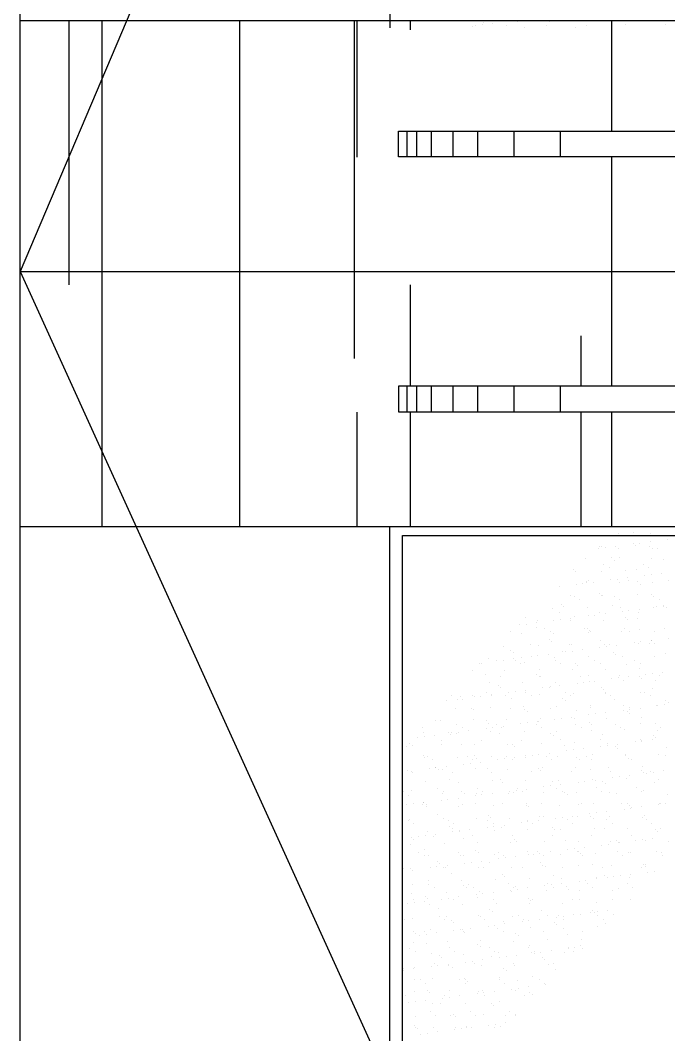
# Model space of a CAD drawing. Header units: inches. Extents: x 8.4 to 50.9, y 14.4 to 39.2.
# Drawn here: x 10.0984 to 10.3529, y 25.3516 to 25.7495 of the extents above; entities that cross this region are included whole.
import ezdxf

# ---------------------------------------------------------------- set-up
doc = ezdxf.new("R2010")
doc.units = ezdxf.units.IN
doc.header["$MEASUREMENT"] = 0
doc.layers.add('02', color=2, linetype='Continuous')
doc.layers.add('1', color=1, linetype='Continuous')

msp = doc.modelspace()

# ---------------------------------------------------------------- linework, layer by layer
at = {"layer": '02'}
for p, q in [((10.0984, 24.551), (10.0984, 26.848)), ((10.2434, 26.848), (10.2434, 25.7465)), ((10.0984, 25.7495), (10.5984, 25.7495)), ((10.11757, 25.69316), (10.11757, 25.7495)), ((10.13057, 25.72417), (10.13057, 25.7495)), ((10.18457, 25.651), (10.18457, 25.7495)), ((10.22957, 25.651), (10.22957, 25.7495)), ((10.23057, 25.69581), (10.23057, 25.7495)), ((10.25157, 25.74581), (10.25157, 25.7495)), ((10.27587, 25.74712), (10.27587, 25.74712)), ((10.27722, 25.74748), (10.27722, 25.74748)), ((10.27982, 25.74783), (10.27982, 25.74783)), ((10.28031, 25.74878), (10.28031, 25.74878)), ((10.28388, 25.74836), (10.28388, 25.74836)), ((10.28931, 25.74762), (10.28931, 25.74762)), ((10.29068, 25.74926), (10.29068, 25.74926)), ((10.2934, 25.74895), (10.2934, 25.74895)), ((10.29617, 25.74668), (10.29617, 25.74668)), ((10.30488, 25.74765), (10.30488, 25.74765)), ((10.30619, 25.74889), (10.30619, 25.74889)), ((10.31618, 25.74651), (10.31618, 25.74651)), ((10.31969, 25.74938), (10.31969, 25.74938)), ((10.32045, 25.74767), (10.32045, 25.74767)), ((10.33057, 25.706), (10.33057, 25.7495)), ((10.33602, 25.7477), (10.33602, 25.7477)), ((10.34557, 25.74948), (10.34557, 25.74948)), ((10.35159, 25.74773), (10.35159, 25.74773)), ((10.13057, 25.651), (10.13057, 25.72417)), ((10.2469, 25.696), (10.2469, 25.706)), ((10.2469, 25.706), (10.4499, 25.706)), ((10.25008, 25.706), (10.25008, 25.696)), ((10.2539, 25.706), (10.2539, 25.696)), ((10.25964, 25.706), (10.25964, 25.696)), ((10.26824, 25.706), (10.26824, 25.696)), ((10.2778, 25.706), (10.2778, 25.696)), ((10.29213, 25.706), (10.29213, 25.696)), ((10.31029, 25.706), (10.31029, 25.696)), ((10.4499, 25.696), (10.2469, 25.696)), ((10.33057, 25.651), (10.33057, 25.696)), ((10.11757, 25.651), (10.11757, 25.69316)), ((10.0984, 25.651), (10.5984, 25.651)), ((10.11757, 25.64581), (10.11757, 25.651)), ((10.13057, 25.58393), (10.13057, 25.651)), ((10.18457, 25.551), (10.18457, 25.651)), ((10.22957, 25.61681), (10.22957, 25.651)), ((10.33057, 25.606), (10.33057, 25.651)), ((10.25157, 25.606), (10.25157, 25.64581)), ((10.31857, 25.606), (10.31857, 25.62581)), ((10.2469, 25.606), (10.2469, 25.596)), ((10.4499, 25.606), (10.2469, 25.606)), ((10.25008, 25.606), (10.25008, 25.596)), ((10.2539, 25.606), (10.2539, 25.596)), ((10.25964, 25.606), (10.25964, 25.596)), ((10.26824, 25.606), (10.26824, 25.596)), ((10.2778, 25.606), (10.2778, 25.596)), ((10.29213, 25.606), (10.29213, 25.596)), ((10.31029, 25.606), (10.31029, 25.596)), ((10.23057, 25.551), (10.23057, 25.59581)), ((10.2469, 25.596), (10.4499, 25.596)), ((10.25157, 25.551), (10.25157, 25.596)), ((10.31857, 25.551), (10.31857, 25.596)), ((10.33057, 25.551), (10.33057, 25.596)), ((10.13057, 25.551), (10.13057, 25.58393)), ((10.0984, 25.551), (10.5984, 25.551)), ((10.2434, 24.551), (10.2434, 25.551)), ((10.2484, 24.95396), (10.2484, 25.5475)), ((10.2484, 25.5475), (10.4484, 25.5475)), ((10.3331, 25.54829), (10.3331, 25.54829)), ((10.33895, 25.54867), (10.33895, 25.54867)), ((10.34058, 25.54759), (10.34058, 25.54759)), ((10.34589, 25.54823), (10.34589, 25.54823)), ((10.33894, 25.54412), (10.33894, 25.54412)), ((10.33986, 25.5436), (10.33986, 25.5436)), ((10.34106, 25.54732), (10.34106, 25.54732)), ((10.34155, 25.54447), (10.34155, 25.54447)), ((10.34561, 25.545), (10.34561, 25.545)), ((10.3524, 25.5459), (10.3524, 25.5459)), ((10.32549, 25.54235), (10.32549, 25.54235)), ((10.32555, 25.5432), (10.32555, 25.5432)), ((10.32636, 25.54312), (10.32636, 25.54312)), ((10.32809, 25.54269), (10.32809, 25.54269)), ((10.33215, 25.54323), (10.33215, 25.54323)), ((10.33308, 25.54246), (10.33308, 25.54246)), ((10.34556, 25.54303), (10.34556, 25.54303)), ((10.34648, 25.54219), (10.34648, 25.54219)), ((10.34865, 25.54249), (10.34865, 25.54249)), ((10.32033, 25.53849), (10.32033, 25.53849)), ((10.32742, 25.53612), (10.32742, 25.53612)), ((10.33053, 25.53864), (10.33053, 25.53864)), ((10.33145, 25.5378), (10.33145, 25.5378)), ((10.33341, 25.53866), (10.33341, 25.53866)), ((10.34299, 25.53615), (10.34299, 25.53615)), ((10.34621, 25.5386), (10.34621, 25.5386)), ((10.35083, 25.5382), (10.35083, 25.5382)), ((10.31549, 25.53425), (10.31549, 25.53425)), ((10.31642, 25.53341), (10.31642, 25.53341)), ((10.32667, 25.53348), (10.32667, 25.53348)), ((10.32952, 25.53478), (10.32952, 25.53478)), ((10.3358, 25.53381), (10.3358, 25.53381)), ((10.34018, 25.53397), (10.34018, 25.53397)), ((10.34355, 25.53178), (10.34355, 25.53178)), ((10.34509, 25.5348), (10.34509, 25.5348)), ((10.34616, 25.53213), (10.34616, 25.53213)), ((10.35022, 25.53266), (10.35022, 25.53266)), ((10.31664, 25.52824), (10.31664, 25.52824)), ((10.31924, 25.52858), (10.31924, 25.52858)), ((10.32064, 25.52886), (10.32064, 25.52886)), ((10.32077, 25.52942), (10.32077, 25.52942)), ((10.32154, 25.52991), (10.32154, 25.52991)), ((10.3233, 25.52912), (10.3233, 25.52912)), ((10.3301, 25.53001), (10.3301, 25.53001)), ((10.3327, 25.53036), (10.3327, 25.53036)), ((10.33373, 25.52902), (10.33373, 25.52902)), ((10.33676, 25.53089), (10.33676, 25.53089)), ((10.33711, 25.52994), (10.33711, 25.52994)), ((10.34077, 25.52925), (10.34077, 25.52925)), ((10.34169, 25.52841), (10.34169, 25.52841)), ((10.34652, 25.52896), (10.34652, 25.52896)), ((10.35269, 25.52997), (10.35269, 25.52997)), ((10.30985, 25.52735), (10.30985, 25.52735)), ((10.3142, 25.52391), (10.3142, 25.52391)), ((10.32574, 25.52486), (10.32574, 25.52486)), ((10.32666, 25.52402), (10.32666, 25.52402)), ((10.32699, 25.52385), (10.32699, 25.52385)), ((10.33145, 25.5236), (10.33145, 25.5236)), ((10.34049, 25.52434), (10.34049, 25.52434)), ((10.34604, 25.52442), (10.34604, 25.52442)), ((10.34702, 25.52363), (10.34702, 25.52363)), ((10.31071, 25.52047), (10.31071, 25.52047)), ((10.31163, 25.51963), (10.31163, 25.51963)), ((10.31588, 25.52357), (10.31588, 25.52357)), ((10.31799, 25.52223), (10.31799, 25.52223)), ((10.33101, 25.52003), (10.33101, 25.52003)), ((10.33356, 25.52226), (10.33356, 25.52226)), ((10.34913, 25.52228), (10.34913, 25.52228)), ((10.35077, 25.51979), (10.35077, 25.51979)), ((10.35102, 25.51986), (10.35102, 25.51986)), ((10.30745, 25.51874), (10.30745, 25.51874)), ((10.31001, 25.51736), (10.31001, 25.51736)), ((10.31598, 25.51564), (10.31598, 25.51564)), ((10.32096, 25.51922), (10.32096, 25.51922)), ((10.32125, 25.5159), (10.32125, 25.5159)), ((10.32385, 25.51624), (10.32385, 25.51624)), ((10.32558, 25.51739), (10.32558, 25.51739)), ((10.32791, 25.51678), (10.32791, 25.51678)), ((10.33404, 25.51939), (10.33404, 25.51939)), ((10.33471, 25.51767), (10.33471, 25.51767)), ((10.33731, 25.51802), (10.33731, 25.51802)), ((10.34115, 25.51742), (10.34115, 25.51742)), ((10.34137, 25.51855), (10.34137, 25.51855)), ((10.34684, 25.51933), (10.34684, 25.51933)), ((10.34816, 25.51945), (10.34816, 25.51945)), ((10.35194, 25.51902), (10.35194, 25.51902)), ((10.29433, 25.51236), (10.29433, 25.51236)), ((10.2966, 25.51524), (10.2966, 25.51524)), ((10.29693, 25.5127), (10.29693, 25.5127)), ((10.301, 25.51324), (10.301, 25.51324)), ((10.30142, 25.51411), (10.30142, 25.51411)), ((10.30779, 25.51413), (10.30779, 25.51413)), ((10.31039, 25.51447), (10.31039, 25.51447)), ((10.31446, 25.51501), (10.31446, 25.51501)), ((10.31451, 25.51428), (10.31451, 25.51428)), ((10.3273, 25.51421), (10.3273, 25.51421)), ((10.33599, 25.51547), (10.33599, 25.51547)), ((10.33691, 25.51463), (10.33691, 25.51463)), ((10.34081, 25.5147), (10.34081, 25.5147)), ((10.29089, 25.50965), (10.29089, 25.50965)), ((10.29498, 25.50916), (10.29498, 25.50916)), ((10.30095, 25.51126), (10.30095, 25.51126)), ((10.30435, 25.51102), (10.30435, 25.51102)), ((10.30646, 25.50968), (10.30646, 25.50968)), ((10.30777, 25.5091), (10.30777, 25.5091)), ((10.31992, 25.51105), (10.31992, 25.51105)), ((10.32096, 25.51108), (10.32096, 25.51108)), ((10.32127, 25.50959), (10.32127, 25.50959)), ((10.32188, 25.51024), (10.32188, 25.51024)), ((10.32203, 25.50971), (10.32203, 25.50971)), ((10.33436, 25.50976), (10.33436, 25.50976)), ((10.33549, 25.51108), (10.33549, 25.51108)), ((10.3376, 25.50973), (10.3376, 25.50973)), ((10.34126, 25.51064), (10.34126, 25.51064)), ((10.34715, 25.50969), (10.34715, 25.50969)), ((10.35106, 25.51111), (10.35106, 25.51111)), ((10.28823, 25.50399), (10.28823, 25.50399)), ((10.29848, 25.50481), (10.29848, 25.50481)), ((10.30174, 25.50448), (10.30174, 25.50448)), ((10.30593, 25.5067), (10.30593, 25.5067)), ((10.30685, 25.50585), (10.30685, 25.50585)), ((10.31405, 25.50484), (10.31405, 25.50484)), ((10.31483, 25.50464), (10.31483, 25.50464)), ((10.32623, 25.50625), (10.32623, 25.50625)), ((10.32762, 25.50458), (10.32762, 25.50458)), ((10.32846, 25.50391), (10.32846, 25.50391)), ((10.32962, 25.50487), (10.32962, 25.50487)), ((10.33252, 25.50444), (10.33252, 25.50444)), ((10.33932, 25.50534), (10.33932, 25.50534)), ((10.34112, 25.50507), (10.34112, 25.50507)), ((10.34192, 25.50568), (10.34192, 25.50568)), ((10.34519, 25.5049), (10.34519, 25.5049)), ((10.34598, 25.50621), (10.34598, 25.50621)), ((10.34624, 25.50608), (10.34624, 25.50608)), ((10.34716, 25.50524), (10.34716, 25.50524)), ((10.35277, 25.50711), (10.35277, 25.50711)), ((10.2909, 25.50231), (10.2909, 25.50231)), ((10.29182, 25.50146), (10.29182, 25.50146)), ((10.29894, 25.50002), (10.29894, 25.50002)), ((10.30154, 25.50036), (10.30154, 25.50036)), ((10.30561, 25.5009), (10.30561, 25.5009)), ((10.3112, 25.50187), (10.3112, 25.50187)), ((10.3124, 25.50179), (10.3124, 25.50179)), ((10.315, 25.50213), (10.315, 25.50213)), ((10.31907, 25.50267), (10.31907, 25.50267)), ((10.32159, 25.49995), (10.32159, 25.49995)), ((10.32586, 25.50356), (10.32586, 25.50356)), ((10.33121, 25.50169), (10.33121, 25.50169)), ((10.33213, 25.50085), (10.33213, 25.50085)), ((10.33467, 25.50012), (10.33467, 25.50012)), ((10.34747, 25.50006), (10.34747, 25.50006)), ((10.35151, 25.50125), (10.35151, 25.50125)), ((10.27869, 25.49735), (10.27869, 25.49735)), ((10.27936, 25.4971), (10.27936, 25.4971)), ((10.2822, 25.49936), (10.2822, 25.49936)), ((10.28548, 25.49825), (10.28548, 25.49825)), ((10.28808, 25.49859), (10.28808, 25.49859)), ((10.29215, 25.49913), (10.29215, 25.49913)), ((10.29282, 25.49847), (10.29282, 25.49847)), ((10.29493, 25.49713), (10.29493, 25.49713)), ((10.29529, 25.49953), (10.29529, 25.49953)), ((10.29617, 25.49748), (10.29617, 25.49748)), ((10.30808, 25.49947), (10.30808, 25.49947)), ((10.30839, 25.4985), (10.30839, 25.4985)), ((10.3105, 25.49716), (10.3105, 25.49716)), ((10.31618, 25.4973), (10.31618, 25.4973)), ((10.3171, 25.49646), (10.3171, 25.49646)), ((10.32396, 25.49853), (10.32396, 25.49853)), ((10.32607, 25.49719), (10.32607, 25.49719)), ((10.33648, 25.49686), (10.33648, 25.49686)), ((10.33953, 25.49856), (10.33953, 25.49856)), ((10.34164, 25.49721), (10.34164, 25.49721)), ((10.27576, 25.49442), (10.27576, 25.49442)), ((10.28114, 25.49309), (10.28114, 25.49309)), ((10.28695, 25.49227), (10.28695, 25.49227)), ((10.28855, 25.49435), (10.28855, 25.49435)), ((10.30115, 25.49292), (10.30115, 25.49292)), ((10.30205, 25.49484), (10.30205, 25.49484)), ((10.30207, 25.49207), (10.30207, 25.49207)), ((10.30252, 25.49229), (10.30252, 25.49229)), ((10.31514, 25.49501), (10.31514, 25.49501)), ((10.31809, 25.49232), (10.31809, 25.49232)), ((10.32145, 25.49247), (10.32145, 25.49247)), ((10.32793, 25.49495), (10.32793, 25.49495)), ((10.33366, 25.49235), (10.33366, 25.49235)), ((10.33713, 25.4921), (10.33713, 25.4921)), ((10.34144, 25.49543), (10.34144, 25.49543)), ((10.34146, 25.4923), (10.34146, 25.4923)), ((10.34393, 25.493), (10.34393, 25.493)), ((10.34653, 25.49334), (10.34653, 25.49334)), ((10.34923, 25.49238), (10.34923, 25.49238)), ((10.35059, 25.49387), (10.35059, 25.49387)), ((10.28252, 25.48973), (10.28252, 25.48973)), ((10.28612, 25.48853), (10.28612, 25.48853)), ((10.29561, 25.48989), (10.29561, 25.48989)), ((10.30615, 25.48802), (10.30615, 25.48802)), ((10.30642, 25.48809), (10.30642, 25.48809)), ((10.3084, 25.48983), (10.3084, 25.48983)), ((10.31022, 25.48856), (10.31022, 25.48856)), ((10.31701, 25.48945), (10.31701, 25.48945)), ((10.31961, 25.4898), (10.31961, 25.4898)), ((10.3219, 25.49032), (10.3219, 25.49032)), ((10.32368, 25.49033), (10.32368, 25.49033)), ((10.32643, 25.48791), (10.32643, 25.48791)), ((10.33047, 25.49122), (10.33047, 25.49122)), ((10.33307, 25.49157), (10.33307, 25.49157)), ((10.33499, 25.49049), (10.33499, 25.49049)), ((10.34238, 25.49146), (10.34238, 25.49146)), ((10.34778, 25.49043), (10.34778, 25.49043)), ((10.26782, 25.48455), (10.26782, 25.48455)), ((10.27109, 25.48414), (10.27109, 25.48414)), ((10.27607, 25.48478), (10.27607, 25.48478)), ((10.27663, 25.48414), (10.27663, 25.48414)), ((10.27923, 25.48448), (10.27923, 25.48448)), ((10.28129, 25.48592), (10.28129, 25.48592)), ((10.2833, 25.48501), (10.2833, 25.48501)), ((10.28339, 25.48458), (10.28339, 25.48458)), ((10.28704, 25.48768), (10.28704, 25.48768)), ((10.28886, 25.48472), (10.28886, 25.48472)), ((10.29009, 25.48591), (10.29009, 25.48591)), ((10.29269, 25.48625), (10.29269, 25.48625)), ((10.29676, 25.48679), (10.29676, 25.48679)), ((10.29686, 25.48595), (10.29686, 25.48595)), ((10.29896, 25.48461), (10.29896, 25.48461)), ((10.30237, 25.48521), (10.30237, 25.48521)), ((10.30355, 25.48768), (10.30355, 25.48768)), ((10.31243, 25.48598), (10.31243, 25.48598)), ((10.31453, 25.48464), (10.31453, 25.48464)), ((10.31546, 25.48537), (10.31546, 25.48537)), ((10.32735, 25.48707), (10.32735, 25.48707)), ((10.328, 25.48601), (10.328, 25.48601)), ((10.32825, 25.48531), (10.32825, 25.48531)), ((10.33011, 25.48467), (10.33011, 25.48467)), ((10.34175, 25.4858), (10.34175, 25.4858)), ((10.34357, 25.48604), (10.34357, 25.48604)), ((10.34568, 25.48469), (10.34568, 25.48469)), ((10.34673, 25.48747), (10.34673, 25.48747)), ((10.26577, 25.48271), (10.26577, 25.48271)), ((10.26984, 25.48324), (10.26984, 25.48324)), ((10.27201, 25.4833), (10.27201, 25.4833)), ((10.28283, 25.48009), (10.28283, 25.48009)), ((10.29139, 25.4837), (10.29139, 25.4837)), ((10.29592, 25.48026), (10.29592, 25.48026)), ((10.30871, 25.4802), (10.30871, 25.4802)), ((10.3114, 25.48353), (10.3114, 25.48353)), ((10.31232, 25.48268), (10.31232, 25.48268)), ((10.32222, 25.48069), (10.32222, 25.48069)), ((10.3317, 25.48308), (10.3317, 25.48308)), ((10.3353, 25.48085), (10.3353, 25.48085)), ((10.3377, 25.47983), (10.3377, 25.47983)), ((10.3481, 25.48079), (10.3481, 25.48079)), ((10.34854, 25.48066), (10.34854, 25.48066)), ((10.35114, 25.481), (10.35114, 25.481)), ((10.3517, 25.48291), (10.3517, 25.48291)), ((10.35263, 25.48207), (10.35263, 25.48207)), ((10.26933, 25.47961), (10.26933, 25.47961)), ((10.27541, 25.47972), (10.27541, 25.47972)), ((10.27636, 25.47931), (10.27636, 25.47931)), ((10.29098, 25.47974), (10.29098, 25.47974)), ((10.29636, 25.47914), (10.29636, 25.47914)), ((10.29729, 25.47829), (10.29729, 25.47829)), ((10.30655, 25.47977), (10.30655, 25.47977)), ((10.31483, 25.47622), (10.31483, 25.47622)), ((10.31667, 25.4787), (10.31667, 25.4787)), ((10.32162, 25.47711), (10.32162, 25.47711)), ((10.32213, 25.4798), (10.32213, 25.4798)), ((10.32422, 25.47746), (10.32422, 25.47746)), ((10.32829, 25.47799), (10.32829, 25.47799)), ((10.33508, 25.47889), (10.33508, 25.47889)), ((10.33667, 25.47852), (10.33667, 25.47852)), ((10.3376, 25.47768), (10.3376, 25.47768)), ((10.33768, 25.47923), (10.33768, 25.47923)), ((10.34174, 25.47976), (10.34174, 25.47976)), ((10.34207, 25.47616), (10.34207, 25.47616)), ((10.25629, 25.472), (10.25629, 25.472)), ((10.26133, 25.47492), (10.26133, 25.47492)), ((10.2633, 25.47498), (10.2633, 25.47498)), ((10.26975, 25.47337), (10.26975, 25.47337)), ((10.27186, 25.47203), (10.27186, 25.47203)), ((10.27639, 25.47515), (10.27639, 25.47515)), ((10.28133, 25.47475), (10.28133, 25.47475)), ((10.28226, 25.4739), (10.28226, 25.4739)), ((10.28384, 25.47214), (10.28384, 25.47214)), ((10.28532, 25.4734), (10.28532, 25.4734)), ((10.28743, 25.47206), (10.28743, 25.47206)), ((10.28791, 25.47268), (10.28791, 25.47268)), ((10.28918, 25.47509), (10.28918, 25.47509)), ((10.2947, 25.47357), (10.2947, 25.47357)), ((10.2973, 25.47391), (10.2973, 25.47391)), ((10.30089, 25.47343), (10.30089, 25.47343)), ((10.30137, 25.47445), (10.30137, 25.47445)), ((10.30164, 25.47431), (10.30164, 25.47431)), ((10.30268, 25.47557), (10.30268, 25.47557)), ((10.303, 25.47209), (10.303, 25.47209)), ((10.30816, 25.47534), (10.30816, 25.47534)), ((10.31076, 25.47568), (10.31076, 25.47568)), ((10.31577, 25.47574), (10.31577, 25.47574)), ((10.31646, 25.47346), (10.31646, 25.47346)), ((10.31857, 25.47212), (10.31857, 25.47212)), ((10.32164, 25.47414), (10.32164, 25.47414)), ((10.32257, 25.47329), (10.32257, 25.47329)), ((10.32856, 25.47568), (10.32856, 25.47568)), ((10.33204, 25.47349), (10.33204, 25.47349)), ((10.33414, 25.47214), (10.33414, 25.47214)), ((10.34195, 25.47369), (10.34195, 25.47369)), ((10.34761, 25.47352), (10.34761, 25.47352)), ((10.34971, 25.47217), (10.34971, 25.47217)), ((10.25432, 25.46825), (10.25432, 25.46825)), ((10.25685, 25.47003), (10.25685, 25.47003)), ((10.25693, 25.4686), (10.25693, 25.4686)), ((10.26099, 25.46913), (10.26099, 25.46913)), ((10.2663, 25.47036), (10.2663, 25.47036)), ((10.26722, 25.46952), (10.26722, 25.46952)), ((10.26778, 25.47003), (10.26778, 25.47003)), ((10.26964, 25.46997), (10.26964, 25.46997)), ((10.27038, 25.47037), (10.27038, 25.47037)), ((10.27445, 25.4709), (10.27445, 25.4709)), ((10.28124, 25.4718), (10.28124, 25.4718)), ((10.28315, 25.47046), (10.28315, 25.47046)), ((10.28661, 25.46992), (10.28661, 25.46992)), ((10.29624, 25.47063), (10.29624, 25.47063)), ((10.30661, 25.46975), (10.30661, 25.46975)), ((10.30753, 25.4689), (10.30753, 25.4689)), ((10.30903, 25.47057), (10.30903, 25.47057)), ((10.32253, 25.47105), (10.32253, 25.47105)), ((10.32691, 25.4693), (10.32691, 25.4693)), ((10.33562, 25.47122), (10.33562, 25.47122)), ((10.34692, 25.46913), (10.34692, 25.46913)), ((10.34784, 25.46829), (10.34784, 25.46829)), ((10.34841, 25.47116), (10.34841, 25.47116)), ((10.25011, 25.46486), (10.25011, 25.46486)), ((10.25127, 25.46597), (10.25127, 25.46597)), ((10.25219, 25.46513), (10.25219, 25.46513)), ((10.26361, 25.46535), (10.26361, 25.46535)), ((10.26388, 25.46717), (10.26388, 25.46717)), ((10.27157, 25.46553), (10.27157, 25.46553)), ((10.2767, 25.46551), (10.2767, 25.46551)), ((10.27945, 25.4672), (10.27945, 25.4672)), ((10.28949, 25.46545), (10.28949, 25.46545)), ((10.29158, 25.46536), (10.29158, 25.46536)), ((10.2925, 25.46451), (10.2925, 25.46451)), ((10.29502, 25.46722), (10.29502, 25.46722)), ((10.303, 25.46594), (10.303, 25.46594)), ((10.31059, 25.46725), (10.31059, 25.46725)), ((10.31188, 25.46492), (10.31188, 25.46492)), ((10.31609, 25.46611), (10.31609, 25.46611)), ((10.32616, 25.46728), (10.32616, 25.46728)), ((10.32623, 25.46477), (10.32623, 25.46477)), ((10.32883, 25.46512), (10.32883, 25.46512)), ((10.32888, 25.46604), (10.32888, 25.46604)), ((10.33189, 25.46474), (10.33189, 25.46474)), ((10.33281, 25.4639), (10.33281, 25.4639)), ((10.3329, 25.46565), (10.3329, 25.46565)), ((10.33969, 25.46655), (10.33969, 25.46655)), ((10.34173, 25.46731), (10.34173, 25.46731)), ((10.34229, 25.46689), (10.34229, 25.46689)), ((10.34238, 25.46653), (10.34238, 25.46653)), ((10.34635, 25.46742), (10.34635, 25.46742)), ((10.35219, 25.4643), (10.35219, 25.4643)), ((10.25654, 25.46114), (10.25654, 25.46114)), ((10.25717, 25.4604), (10.25717, 25.4604)), ((10.25822, 25.46083), (10.25822, 25.46083)), ((10.26996, 25.46034), (10.26996, 25.46034)), ((10.27379, 25.46085), (10.27379, 25.46085)), ((10.27655, 25.46097), (10.27655, 25.46097)), ((10.27747, 25.46013), (10.27747, 25.46013)), ((10.28346, 25.46083), (10.28346, 25.46083)), ((10.28936, 25.46088), (10.28936, 25.46088)), ((10.29252, 25.46034), (10.29252, 25.46034)), ((10.29655, 25.46099), (10.29655, 25.46099)), ((10.29685, 25.46053), (10.29685, 25.46053)), ((10.29931, 25.46123), (10.29931, 25.46123)), ((10.30191, 25.46157), (10.30191, 25.46157)), ((10.30493, 25.46091), (10.30493, 25.46091)), ((10.30598, 25.46211), (10.30598, 25.46211)), ((10.30934, 25.46093), (10.30934, 25.46093)), ((10.31277, 25.463), (10.31277, 25.463)), ((10.31537, 25.46335), (10.31537, 25.46335)), ((10.31686, 25.46036), (10.31686, 25.46036)), ((10.31944, 25.46388), (10.31944, 25.46388)), ((10.3205, 25.46094), (10.3205, 25.46094)), ((10.32285, 25.46142), (10.32285, 25.46142)), ((10.33593, 25.46158), (10.33593, 25.46158)), ((10.33607, 25.46097), (10.33607, 25.46097)), ((10.34873, 25.46152), (10.34873, 25.46152)), ((10.35164, 25.461), (10.35164, 25.461)), ((10.26033, 25.45948), (10.26033, 25.45948)), ((10.26152, 25.45658), (10.26152, 25.45658)), ((10.26154, 25.45626), (10.26154, 25.45626)), ((10.2656, 25.45679), (10.2656, 25.45679)), ((10.27239, 25.45769), (10.27239, 25.45769)), ((10.27499, 25.45803), (10.27499, 25.45803)), ((10.2759, 25.45951), (10.2759, 25.45951)), ((10.27906, 25.45856), (10.27906, 25.45856)), ((10.28182, 25.45614), (10.28182, 25.45614)), ((10.28585, 25.45946), (10.28585, 25.45946)), ((10.28845, 25.4598), (10.28845, 25.4598)), ((10.29147, 25.45954), (10.29147, 25.45954)), ((10.30183, 25.45597), (10.30183, 25.45597)), ((10.30331, 25.4563), (10.30331, 25.4563)), ((10.30704, 25.45957), (10.30704, 25.45957)), ((10.3164, 25.45647), (10.3164, 25.45647)), ((10.31778, 25.45951), (10.31778, 25.45951)), ((10.32261, 25.4596), (10.32261, 25.4596)), ((10.32919, 25.45641), (10.32919, 25.45641)), ((10.33716, 25.45991), (10.33716, 25.45991)), ((10.33818, 25.45962), (10.33818, 25.45962)), ((10.3427, 25.4569), (10.3427, 25.4569)), ((10.25043, 25.45523), (10.25043, 25.45523)), ((10.25214, 25.45502), (10.25214, 25.45502)), ((10.25235, 25.45462), (10.25235, 25.45462)), ((10.25893, 25.45592), (10.25893, 25.45592)), ((10.26244, 25.45574), (10.26244, 25.45574)), ((10.26393, 25.45571), (10.26393, 25.45571)), ((10.26792, 25.45465), (10.26792, 25.45465)), ((10.27702, 25.45588), (10.27702, 25.45588)), ((10.28349, 25.45468), (10.28349, 25.45468)), ((10.28981, 25.45582), (10.28981, 25.45582)), ((10.29906, 25.4547), (10.29906, 25.4547)), ((10.30275, 25.45512), (10.30275, 25.45512)), ((10.31463, 25.45473), (10.31463, 25.45473)), ((10.32213, 25.45553), (10.32213, 25.45553)), ((10.3302, 25.45476), (10.3302, 25.45476)), ((10.33084, 25.45244), (10.33084, 25.45244)), ((10.33344, 25.45278), (10.33344, 25.45278)), ((10.33751, 25.45331), (10.33751, 25.45331)), ((10.34214, 25.45535), (10.34214, 25.45535)), ((10.34306, 25.45451), (10.34306, 25.45451)), ((10.3443, 25.45421), (10.3443, 25.45421)), ((10.34577, 25.45479), (10.34577, 25.45479)), ((10.3469, 25.45455), (10.3469, 25.45455)), ((10.35096, 25.45509), (10.35096, 25.45509)), ((10.25748, 25.45077), (10.25748, 25.45077)), ((10.26226, 25.44831), (10.26226, 25.44831)), ((10.26679, 25.45175), (10.26679, 25.45175)), ((10.27027, 25.4507), (10.27027, 25.4507)), ((10.27783, 25.44833), (10.27783, 25.44833)), ((10.28378, 25.45119), (10.28378, 25.45119)), ((10.2868, 25.45158), (10.2868, 25.45158)), ((10.28772, 25.45073), (10.28772, 25.45073)), ((10.2934, 25.44836), (10.2934, 25.44836)), ((10.29687, 25.45136), (10.29687, 25.45136)), ((10.29713, 25.448), (10.29713, 25.448)), ((10.30392, 25.44889), (10.30392, 25.44889)), ((10.30652, 25.44923), (10.30652, 25.44923)), ((10.3071, 25.45114), (10.3071, 25.45114)), ((10.30897, 25.44839), (10.30897, 25.44839)), ((10.30966, 25.4513), (10.30966, 25.4513)), ((10.31059, 25.44977), (10.31059, 25.44977)), ((10.31738, 25.45066), (10.31738, 25.45066)), ((10.31998, 25.45101), (10.31998, 25.45101)), ((10.32316, 25.45178), (10.32316, 25.45178)), ((10.32405, 25.45154), (10.32405, 25.45154)), ((10.32454, 25.44842), (10.32454, 25.44842)), ((10.32711, 25.45097), (10.32711, 25.45097)), ((10.32803, 25.45012), (10.32803, 25.45012)), ((10.33625, 25.45195), (10.33625, 25.45195)), ((10.34011, 25.44845), (10.34011, 25.44845)), ((10.34741, 25.45052), (10.34741, 25.45052)), ((10.34904, 25.45189), (10.34904, 25.45189)), ((10.2488, 25.44693), (10.2488, 25.44693)), ((10.25074, 25.44559), (10.25074, 25.44559)), ((10.25176, 25.44736), (10.25176, 25.44736)), ((10.26424, 25.44608), (10.26424, 25.44608)), ((10.26437, 25.44696), (10.26437, 25.44696)), ((10.27021, 25.44445), (10.27021, 25.44445)), ((10.27177, 25.44719), (10.27177, 25.44719)), ((10.27269, 25.44635), (10.27269, 25.44635)), ((10.277, 25.44535), (10.277, 25.44535)), ((10.27733, 25.44625), (10.27733, 25.44625)), ((10.2796, 25.44569), (10.2796, 25.44569)), ((10.27994, 25.44699), (10.27994, 25.44699)), ((10.28367, 25.44623), (10.28367, 25.44623)), ((10.29012, 25.44618), (10.29012, 25.44618)), ((10.29046, 25.44712), (10.29046, 25.44712)), ((10.29207, 25.44675), (10.29207, 25.44675)), ((10.29306, 25.44746), (10.29306, 25.44746)), ((10.29551, 25.44702), (10.29551, 25.44702)), ((10.30363, 25.44667), (10.30363, 25.44667)), ((10.31108, 25.44705), (10.31108, 25.44705)), ((10.31208, 25.44658), (10.31208, 25.44658)), ((10.313, 25.44573), (10.313, 25.44573)), ((10.31672, 25.44684), (10.31672, 25.44684)), ((10.32665, 25.44708), (10.32665, 25.44708)), ((10.32951, 25.44678), (10.32951, 25.44678)), ((10.33238, 25.44613), (10.33238, 25.44613)), ((10.34222, 25.4471), (10.34222, 25.4471)), ((10.34301, 25.44726), (10.34301, 25.44726)), ((10.35239, 25.44596), (10.35239, 25.44596)), ((10.25008, 25.4418), (10.25008, 25.4418)), ((10.25269, 25.44215), (10.25269, 25.44215)), ((10.25639, 25.4421), (10.25639, 25.4421)), ((10.25674, 25.4428), (10.25674, 25.4428)), ((10.25675, 25.44268), (10.25675, 25.44268)), ((10.25766, 25.44196), (10.25766, 25.44196)), ((10.2578, 25.44113), (10.2578, 25.44113)), ((10.26354, 25.44358), (10.26354, 25.44358)), ((10.26615, 25.44392), (10.26615, 25.44392)), ((10.27059, 25.44107), (10.27059, 25.44107)), ((10.27196, 25.44213), (10.27196, 25.44213)), ((10.27704, 25.44236), (10.27704, 25.44236)), ((10.28409, 25.44156), (10.28409, 25.44156)), ((10.28753, 25.44215), (10.28753, 25.44215)), ((10.29705, 25.44219), (10.29705, 25.44219)), ((10.29718, 25.44172), (10.29718, 25.44172)), ((10.29797, 25.44134), (10.29797, 25.44134)), ((10.3031, 25.44218), (10.3031, 25.44218)), ((10.30997, 25.44166), (10.30997, 25.44166)), ((10.31735, 25.44175), (10.31735, 25.44175)), ((10.31867, 25.44221), (10.31867, 25.44221)), ((10.32348, 25.44215), (10.32348, 25.44215)), ((10.33424, 25.44224), (10.33424, 25.44224)), ((10.33545, 25.4401), (10.33545, 25.4401)), ((10.33656, 25.44232), (10.33656, 25.44232)), ((10.33736, 25.44157), (10.33736, 25.44157)), ((10.33805, 25.44044), (10.33805, 25.44044)), ((10.33828, 25.44073), (10.33828, 25.44073)), ((10.34212, 25.44097), (10.34212, 25.44097)), ((10.34891, 25.44187), (10.34891, 25.44187)), ((10.34936, 25.44226), (10.34936, 25.44226)), ((10.34981, 25.44227), (10.34981, 25.44227)), ((10.35151, 25.44221), (10.35151, 25.44221)), ((10.26201, 25.43797), (10.26201, 25.43797)), ((10.26456, 25.43644), (10.26456, 25.43644)), ((10.27765, 25.43661), (10.27765, 25.43661)), ((10.28202, 25.4378), (10.28202, 25.4378)), ((10.28294, 25.43696), (10.28294, 25.43696)), ((10.29044, 25.43655), (10.29044, 25.43655)), ((10.30232, 25.43736), (10.30232, 25.43736)), ((10.30394, 25.43704), (10.30394, 25.43704)), ((10.30853, 25.43655), (10.30853, 25.43655)), ((10.31113, 25.4369), (10.31113, 25.4369)), ((10.3152, 25.43743), (10.3152, 25.43743)), ((10.31703, 25.4372), (10.31703, 25.4372)), ((10.32199, 25.43833), (10.32199, 25.43833)), ((10.32233, 25.43719), (10.32233, 25.43719)), ((10.32325, 25.43634), (10.32325, 25.43634)), ((10.32459, 25.43867), (10.32459, 25.43867)), ((10.32866, 25.4392), (10.32866, 25.4392)), ((10.32982, 25.43714), (10.32982, 25.43714)), ((10.34263, 25.43674), (10.34263, 25.43674)), ((10.34333, 25.43763), (10.34333, 25.43763)), ((10.25073, 25.43576), (10.25073, 25.43576)), ((10.25106, 25.43596), (10.25106, 25.43596)), ((10.25283, 25.43441), (10.25283, 25.43441)), ((10.2663, 25.43579), (10.2663, 25.43579)), ((10.26699, 25.43341), (10.26699, 25.43341)), ((10.26791, 25.43257), (10.26791, 25.43257)), ((10.2684, 25.43444), (10.2684, 25.43444)), ((10.27482, 25.43212), (10.27482, 25.43212)), ((10.28161, 25.43301), (10.28161, 25.43301)), ((10.28187, 25.43581), (10.28187, 25.43581)), ((10.28398, 25.43447), (10.28398, 25.43447)), ((10.28421, 25.43335), (10.28421, 25.43335)), ((10.28729, 25.43297), (10.28729, 25.43297)), ((10.28828, 25.43389), (10.28828, 25.43389)), ((10.29507, 25.43478), (10.29507, 25.43478)), ((10.29744, 25.43584), (10.29744, 25.43584)), ((10.2975, 25.43209), (10.2975, 25.43209)), ((10.29767, 25.43512), (10.29767, 25.43512)), ((10.29955, 25.4345), (10.29955, 25.4345)), ((10.30174, 25.43566), (10.30174, 25.43566)), ((10.3073, 25.4328), (10.3073, 25.4328)), ((10.31301, 25.43587), (10.31301, 25.43587)), ((10.31512, 25.43453), (10.31512, 25.43453)), ((10.32379, 25.43252), (10.32379, 25.43252)), ((10.3276, 25.43236), (10.3276, 25.43236)), ((10.32858, 25.4359), (10.32858, 25.4359)), ((10.33069, 25.43456), (10.33069, 25.43456)), ((10.33688, 25.43268), (10.33688, 25.43268)), ((10.34415, 25.43593), (10.34415, 25.43593)), ((10.34626, 25.43458), (10.34626, 25.43458)), ((10.34761, 25.43218), (10.34761, 25.43218)), ((10.34967, 25.43262), (10.34967, 25.43262)), ((10.25196, 25.42902), (10.25196, 25.42902)), ((10.25288, 25.42818), (10.25288, 25.42818)), ((10.25469, 25.42947), (10.25469, 25.42947)), ((10.2573, 25.42981), (10.2573, 25.42981)), ((10.25811, 25.4315), (10.25811, 25.4315)), ((10.26042, 25.42958), (10.26042, 25.42958)), ((10.26136, 25.43034), (10.26136, 25.43034)), ((10.26815, 25.43124), (10.26815, 25.43124)), ((10.27076, 25.43158), (10.27076, 25.43158)), ((10.2709, 25.43144), (10.2709, 25.43144)), ((10.27226, 25.42858), (10.27226, 25.42858)), ((10.276, 25.42961), (10.276, 25.42961)), ((10.28441, 25.43192), (10.28441, 25.43192)), ((10.29157, 25.42963), (10.29157, 25.42963)), ((10.29227, 25.42841), (10.29227, 25.42841)), ((10.30714, 25.42966), (10.30714, 25.42966)), ((10.30822, 25.43195), (10.30822, 25.43195)), ((10.31029, 25.43203), (10.31029, 25.43203)), ((10.32271, 25.42969), (10.32271, 25.42969)), ((10.33828, 25.42972), (10.33828, 25.42972)), ((10.34266, 25.4281), (10.34266, 25.4281)), ((10.34673, 25.42864), (10.34673, 25.42864)), ((10.34853, 25.43134), (10.34853, 25.43134)), ((10.25137, 25.42632), (10.25137, 25.42632)), ((10.25723, 25.42419), (10.25723, 25.42419)), ((10.26487, 25.42681), (10.26487, 25.42681)), ((10.27796, 25.42698), (10.27796, 25.42698)), ((10.29075, 25.42692), (10.29075, 25.42692)), ((10.29319, 25.42757), (10.29319, 25.42757)), ((10.30426, 25.4274), (10.30426, 25.4274)), ((10.31257, 25.42797), (10.31257, 25.42797)), ((10.31314, 25.42421), (10.31314, 25.42421)), ((10.31574, 25.42456), (10.31574, 25.42456)), ((10.31735, 25.42757), (10.31735, 25.42757)), ((10.31981, 25.42509), (10.31981, 25.42509)), ((10.3266, 25.42599), (10.3266, 25.42599)), ((10.3292, 25.42633), (10.3292, 25.42633)), ((10.33014, 25.42751), (10.33014, 25.42751)), ((10.33257, 25.4278), (10.33257, 25.4278)), ((10.33327, 25.42686), (10.33327, 25.42686)), ((10.3335, 25.42695), (10.3335, 25.42695)), ((10.34006, 25.42776), (10.34006, 25.42776)), ((10.34364, 25.42799), (10.34364, 25.42799)), ((10.35288, 25.42735), (10.35288, 25.42735)), ((10.25476, 25.42324), (10.25476, 25.42324)), ((10.25687, 25.42189), (10.25687, 25.42189)), ((10.25843, 25.42186), (10.25843, 25.42186)), ((10.27033, 25.42326), (10.27033, 25.42326)), ((10.27122, 25.4218), (10.27122, 25.4218)), ((10.27244, 25.42192), (10.27244, 25.42192)), ((10.27723, 25.42402), (10.27723, 25.42402)), ((10.27816, 25.42318), (10.27816, 25.42318)), ((10.28472, 25.42229), (10.28472, 25.42229)), ((10.28591, 25.42329), (10.28591, 25.42329)), ((10.28622, 25.42067), (10.28622, 25.42067)), ((10.28801, 25.42195), (10.28801, 25.42195)), ((10.28882, 25.42101), (10.28882, 25.42101)), ((10.29289, 25.42155), (10.29289, 25.42155)), ((10.29754, 25.42358), (10.29754, 25.42358)), ((10.29781, 25.42246), (10.29781, 25.42246)), ((10.29968, 25.42244), (10.29968, 25.42244)), ((10.30148, 25.42332), (10.30148, 25.42332)), ((10.30228, 25.42279), (10.30228, 25.42279)), ((10.30358, 25.42198), (10.30358, 25.42198)), ((10.30635, 25.42332), (10.30635, 25.42332)), ((10.3106, 25.42239), (10.3106, 25.42239)), ((10.31705, 25.42335), (10.31705, 25.42335)), ((10.31754, 25.42341), (10.31754, 25.42341)), ((10.31847, 25.42256), (10.31847, 25.42256)), ((10.31915, 25.42201), (10.31915, 25.42201)), ((10.32411, 25.42288), (10.32411, 25.42288)), ((10.33262, 25.42338), (10.33262, 25.42338)), ((10.33473, 25.42203), (10.33473, 25.42203)), ((10.33719, 25.42305), (10.33719, 25.42305)), ((10.33785, 25.42297), (10.33785, 25.42297)), ((10.34819, 25.42341), (10.34819, 25.42341)), ((10.34998, 25.42299), (10.34998, 25.42299)), ((10.3503, 25.42206), (10.3503, 25.42206)), ((10.24889, 25.41703), (10.24889, 25.41703)), ((10.25169, 25.41669), (10.25169, 25.41669)), ((10.25251, 25.41623), (10.25251, 25.41623)), ((10.2593, 25.41713), (10.2593, 25.41713)), ((10.26191, 25.41747), (10.26191, 25.41747)), ((10.2622, 25.41963), (10.2622, 25.41963)), ((10.26313, 25.41879), (10.26313, 25.41879)), ((10.26446, 25.41706), (10.26446, 25.41706)), ((10.26519, 25.41718), (10.26519, 25.41718)), ((10.26597, 25.418), (10.26597, 25.418)), ((10.27276, 25.4189), (10.27276, 25.4189)), ((10.27537, 25.41924), (10.27537, 25.41924)), ((10.27828, 25.41734), (10.27828, 25.41734)), ((10.27943, 25.41978), (10.27943, 25.41978)), ((10.28003, 25.41709), (10.28003, 25.41709)), ((10.28251, 25.41919), (10.28251, 25.41919)), ((10.29107, 25.41728), (10.29107, 25.41728)), ((10.2956, 25.41711), (10.2956, 25.41711)), ((10.30251, 25.41902), (10.30251, 25.41902)), ((10.30344, 25.41817), (10.30344, 25.41817)), ((10.30457, 25.41777), (10.30457, 25.41777)), ((10.31117, 25.41714), (10.31117, 25.41714)), ((10.31766, 25.41794), (10.31766, 25.41794)), ((10.32282, 25.41858), (10.32282, 25.41858)), ((10.32675, 25.41717), (10.32675, 25.41717)), ((10.33045, 25.41787), (10.33045, 25.41787)), ((10.34232, 25.4172), (10.34232, 25.4172)), ((10.34282, 25.4184), (10.34282, 25.4184)), ((10.34374, 25.41756), (10.34374, 25.41756)), ((10.34396, 25.41836), (10.34396, 25.41836)), ((10.24845, 25.4157), (10.24845, 25.4157)), ((10.25874, 25.41223), (10.25874, 25.41223)), ((10.26748, 25.4148), (10.26748, 25.4148)), ((10.28504, 25.41265), (10.28504, 25.41265)), ((10.28748, 25.41463), (10.28748, 25.41463)), ((10.2884, 25.41379), (10.2884, 25.41379)), ((10.29813, 25.41282), (10.29813, 25.41282)), ((10.30779, 25.41419), (10.30779, 25.41419)), ((10.31092, 25.41276), (10.31092, 25.41276)), ((10.32035, 25.41222), (10.32035, 25.41222)), ((10.32442, 25.41325), (10.32442, 25.41325)), ((10.32442, 25.41275), (10.32442, 25.41275)), ((10.32779, 25.41402), (10.32779, 25.41402)), ((10.32871, 25.41317), (10.32871, 25.41317)), ((10.33121, 25.41365), (10.33121, 25.41365)), ((10.33381, 25.41399), (10.33381, 25.41399)), ((10.33751, 25.41341), (10.33751, 25.41341)), ((10.33788, 25.41453), (10.33788, 25.41453)), ((10.34467, 25.41542), (10.34467, 25.41542)), ((10.34727, 25.41576), (10.34727, 25.41576)), ((10.25245, 25.41041), (10.25245, 25.41041)), ((10.2588, 25.41072), (10.2588, 25.41072)), ((10.26091, 25.40937), (10.26091, 25.40937)), ((10.27153, 25.41217), (10.27153, 25.41217)), ((10.27245, 25.41024), (10.27245, 25.41024)), ((10.27337, 25.4094), (10.27337, 25.4094)), ((10.27437, 25.41074), (10.27437, 25.41074)), ((10.27648, 25.4094), (10.27648, 25.4094)), ((10.28994, 25.41077), (10.28994, 25.41077)), ((10.29083, 25.40833), (10.29083, 25.40833)), ((10.29205, 25.40943), (10.29205, 25.40943)), ((10.29275, 25.4098), (10.29275, 25.4098)), ((10.29343, 25.40867), (10.29343, 25.40867)), ((10.2975, 25.40921), (10.2975, 25.40921)), ((10.30429, 25.4101), (10.30429, 25.4101)), ((10.30551, 25.4108), (10.30551, 25.4108)), ((10.30689, 25.41045), (10.30689, 25.41045)), ((10.30762, 25.40946), (10.30762, 25.40946)), ((10.31096, 25.41098), (10.31096, 25.41098)), ((10.31276, 25.40963), (10.31276, 25.40963)), ((10.31368, 25.40878), (10.31368, 25.40878)), ((10.31775, 25.41188), (10.31775, 25.41188)), ((10.31798, 25.4083), (10.31798, 25.4083)), ((10.32108, 25.41083), (10.32108, 25.41083)), ((10.32319, 25.40949), (10.32319, 25.40949)), ((10.33077, 25.40824), (10.33077, 25.40824)), ((10.33306, 25.40919), (10.33306, 25.40919)), ((10.33666, 25.41086), (10.33666, 25.41086)), ((10.33876, 25.40951), (10.33876, 25.40951)), ((10.252, 25.40706), (10.252, 25.40706)), ((10.25293, 25.40451), (10.25293, 25.40451)), ((10.25742, 25.40585), (10.25742, 25.40585)), ((10.25834, 25.40501), (10.25834, 25.40501)), ((10.26391, 25.40479), (10.26391, 25.40479)), ((10.2655, 25.40754), (10.2655, 25.40754)), ((10.26652, 25.40513), (10.26652, 25.40513)), ((10.2685, 25.40454), (10.2685, 25.40454)), ((10.27058, 25.40567), (10.27058, 25.40567)), ((10.27737, 25.40656), (10.27737, 25.40656)), ((10.27772, 25.40541), (10.27772, 25.40541)), ((10.27859, 25.40771), (10.27859, 25.40771)), ((10.27998, 25.4069), (10.27998, 25.4069)), ((10.28404, 25.40744), (10.28404, 25.40744)), ((10.28407, 25.40457), (10.28407, 25.40457)), ((10.29138, 25.40765), (10.29138, 25.40765)), ((10.29773, 25.40524), (10.29773, 25.40524)), ((10.29865, 25.4044), (10.29865, 25.4044)), ((10.29964, 25.40459), (10.29964, 25.40459)), ((10.30489, 25.40813), (10.30489, 25.40813)), ((10.31521, 25.40462), (10.31521, 25.40462)), ((10.31803, 25.4048), (10.31803, 25.4048)), ((10.33078, 25.40465), (10.33078, 25.40465)), ((10.33804, 25.40463), (10.33804, 25.40463)), ((10.25046, 25.40302), (10.25046, 25.40302)), ((10.25306, 25.40336), (10.25306, 25.40336)), ((10.25712, 25.40389), (10.25712, 25.40389)), ((10.25906, 25.4026), (10.25906, 25.4026)), ((10.26269, 25.40102), (10.26269, 25.40102)), ((10.27185, 25.40253), (10.27185, 25.40253)), ((10.2827, 25.40085), (10.2827, 25.40085)), ((10.28535, 25.40302), (10.28535, 25.40302)), ((10.29844, 25.40319), (10.29844, 25.40319)), ((10.303, 25.40041), (10.303, 25.40041)), ((10.31123, 25.40313), (10.31123, 25.40313)), ((10.32474, 25.40361), (10.32474, 25.40361)), ((10.32903, 25.40041), (10.32903, 25.40041)), ((10.24938, 25.39682), (10.24938, 25.39682)), ((10.25232, 25.39742), (10.25232, 25.39742)), ((10.26284, 25.3982), (10.26284, 25.3982)), ((10.26495, 25.39685), (10.26495, 25.39685)), ((10.26582, 25.39791), (10.26582, 25.39791)), ((10.26767, 25.39646), (10.26767, 25.39646)), ((10.27841, 25.39822), (10.27841, 25.39822)), ((10.27891, 25.39807), (10.27891, 25.39807)), ((10.28052, 25.39688), (10.28052, 25.39688)), ((10.28362, 25.40001), (10.28362, 25.40001)), ((10.2917, 25.39801), (10.2917, 25.39801)), ((10.29398, 25.39825), (10.29398, 25.39825)), ((10.29609, 25.39691), (10.29609, 25.39691)), ((10.29804, 25.39634), (10.29804, 25.39634)), ((10.30211, 25.39687), (10.30211, 25.39687)), ((10.3052, 25.3985), (10.3052, 25.3985)), ((10.3089, 25.39776), (10.3089, 25.39776)), ((10.30955, 25.39828), (10.30955, 25.39828)), ((10.3115, 25.39811), (10.3115, 25.39811)), ((10.31166, 25.39694), (10.31166, 25.39694)), ((10.31557, 25.39864), (10.31557, 25.39864)), ((10.31829, 25.39867), (10.31829, 25.39867)), ((10.32236, 25.39954), (10.32236, 25.39954)), ((10.32301, 25.40024), (10.32301, 25.40024)), ((10.32393, 25.39939), (10.32393, 25.39939)), ((10.32496, 25.39988), (10.32496, 25.39988)), ((10.32512, 25.39831), (10.32512, 25.39831)), ((10.32723, 25.39697), (10.32723, 25.39697)), ((10.33108, 25.39861), (10.33108, 25.39861)), ((10.25937, 25.39296), (10.25937, 25.39296)), ((10.26852, 25.39245), (10.26852, 25.39245)), ((10.26859, 25.39562), (10.26859, 25.39562)), ((10.27113, 25.39279), (10.27113, 25.39279)), ((10.27216, 25.3929), (10.27216, 25.3929)), ((10.27519, 25.39333), (10.27519, 25.39333)), ((10.28198, 25.39422), (10.28198, 25.39422)), ((10.28459, 25.39456), (10.28459, 25.39456)), ((10.28567, 25.39339), (10.28567, 25.39339)), ((10.28797, 25.39602), (10.28797, 25.39602)), ((10.28865, 25.3951), (10.28865, 25.3951)), ((10.29544, 25.39599), (10.29544, 25.39599)), ((10.29876, 25.39355), (10.29876, 25.39355)), ((10.30798, 25.39585), (10.30798, 25.39585)), ((10.3089, 25.395), (10.3089, 25.395)), ((10.31155, 25.39349), (10.31155, 25.39349)), ((10.32505, 25.39398), (10.32505, 25.39398)), ((10.32828, 25.39541), (10.32828, 25.39541)), ((10.25264, 25.39207), (10.25264, 25.39207)), ((10.25356, 25.39123), (10.25356, 25.39123)), ((10.25507, 25.39068), (10.25507, 25.39068)), ((10.25697, 25.39199), (10.25697, 25.39199)), ((10.25767, 25.39102), (10.25767, 25.39102)), ((10.26173, 25.39156), (10.26173, 25.39156)), ((10.27254, 25.39202), (10.27254, 25.39202)), ((10.27294, 25.39163), (10.27294, 25.39163)), ((10.27922, 25.38844), (10.27922, 25.38844)), ((10.28811, 25.39204), (10.28811, 25.39204)), ((10.29201, 25.38838), (10.29201, 25.38838)), ((10.29295, 25.39146), (10.29295, 25.39146)), ((10.29387, 25.39062), (10.29387, 25.39062)), ((10.30368, 25.39207), (10.30368, 25.39207)), ((10.30552, 25.38887), (10.30552, 25.38887)), ((10.31325, 25.39102), (10.31325, 25.39102)), ((10.31861, 25.38903), (10.31861, 25.38903)), ((10.31925, 25.3921), (10.31925, 25.3921)), ((10.25131, 25.38565), (10.25131, 25.38565)), ((10.25263, 25.38779), (10.25263, 25.38779)), ((10.25791, 25.38724), (10.25791, 25.38724)), ((10.26613, 25.38827), (10.26613, 25.38827)), ((10.26688, 25.38567), (10.26688, 25.38567)), ((10.26899, 25.38433), (10.26899, 25.38433)), ((10.27792, 25.38707), (10.27792, 25.38707)), ((10.27884, 25.38623), (10.27884, 25.38623)), ((10.28245, 25.3857), (10.28245, 25.3857)), ((10.28456, 25.38436), (10.28456, 25.38436)), ((10.29802, 25.38573), (10.29802, 25.38573)), ((10.29822, 25.38663), (10.29822, 25.38663)), ((10.30013, 25.38439), (10.30013, 25.38439)), ((10.30672, 25.38453), (10.30672, 25.38453)), ((10.31351, 25.38543), (10.31351, 25.38543)), ((10.31359, 25.38576), (10.31359, 25.38576)), ((10.3157, 25.38442), (10.3157, 25.38442)), ((10.31611, 25.38577), (10.31611, 25.38577)), ((10.31823, 25.38646), (10.31823, 25.38646)), ((10.31915, 25.38561), (10.31915, 25.38561)), ((10.25342, 25.3843), (10.25342, 25.3843)), ((10.25969, 25.38333), (10.25969, 25.38333)), ((10.26289, 25.38268), (10.26289, 25.38268)), ((10.26381, 25.38184), (10.26381, 25.38184)), ((10.27248, 25.38327), (10.27248, 25.38327)), ((10.27574, 25.38045), (10.27574, 25.38045)), ((10.2798, 25.38099), (10.2798, 25.38099)), ((10.28319, 25.38224), (10.28319, 25.38224)), ((10.28598, 25.38375), (10.28598, 25.38375)), ((10.28659, 25.38188), (10.28659, 25.38188)), ((10.2892, 25.38222), (10.2892, 25.38222)), ((10.29326, 25.38276), (10.29326, 25.38276)), ((10.29907, 25.38392), (10.29907, 25.38392)), ((10.30005, 25.38365), (10.30005, 25.38365)), ((10.30265, 25.384), (10.30265, 25.384)), ((10.3032, 25.38207), (10.3032, 25.38207)), ((10.30412, 25.38123), (10.30412, 25.38123)), ((10.31186, 25.38386), (10.31186, 25.38386)), ((10.24878, 25.37745), (10.24878, 25.37745)), ((10.24882, 25.37691), (10.24882, 25.37691)), ((10.25288, 25.37744), (10.25288, 25.37744)), ((10.25295, 25.37815), (10.25295, 25.37815)), ((10.25968, 25.37834), (10.25968, 25.37834)), ((10.26101, 25.37947), (10.26101, 25.37947)), ((10.26228, 25.37868), (10.26228, 25.37868)), ((10.26634, 25.37922), (10.26634, 25.37922)), ((10.26645, 25.37864), (10.26645, 25.37864)), ((10.26816, 25.37785), (10.26816, 25.37785)), ((10.27313, 25.38011), (10.27313, 25.38011)), ((10.27658, 25.3795), (10.27658, 25.3795)), ((10.27954, 25.37881), (10.27954, 25.37881)), ((10.28817, 25.37768), (10.28817, 25.37768)), ((10.28909, 25.37684), (10.28909, 25.37684)), ((10.29215, 25.37952), (10.29215, 25.37952)), ((10.29233, 25.37875), (10.29233, 25.37875)), ((10.30583, 25.37923), (10.30583, 25.37923)), ((10.30772, 25.37955), (10.30772, 25.37955)), ((10.30847, 25.37724), (10.30847, 25.37724)), ((10.25313, 25.37347), (10.25313, 25.37347)), ((10.25535, 25.37313), (10.25535, 25.37313)), ((10.26, 25.37369), (10.26, 25.37369)), ((10.27092, 25.37315), (10.27092, 25.37315)), ((10.27279, 25.37363), (10.27279, 25.37363)), ((10.27314, 25.37329), (10.27314, 25.37329)), ((10.27406, 25.37245), (10.27406, 25.37245)), ((10.2863, 25.37412), (10.2863, 25.37412)), ((10.28649, 25.37318), (10.28649, 25.37318)), ((10.29344, 25.37285), (10.29344, 25.37285)), ((10.29939, 25.37429), (10.29939, 25.37429)), ((10.30206, 25.37321), (10.30206, 25.37321)), ((10.25326, 25.36852), (10.25326, 25.36852)), ((10.25745, 25.37178), (10.25745, 25.37178)), ((10.2581, 25.3689), (10.2581, 25.3689)), ((10.26676, 25.36901), (10.26676, 25.36901)), ((10.27302, 25.37181), (10.27302, 25.37181)), ((10.27841, 25.36846), (10.27841, 25.36846)), ((10.27985, 25.36917), (10.27985, 25.36917)), ((10.28441, 25.36865), (10.28441, 25.36865)), ((10.2886, 25.37184), (10.2886, 25.37184)), ((10.2912, 25.36954), (10.2912, 25.36954)), ((10.29264, 25.36911), (10.29264, 25.36911)), ((10.29381, 25.36989), (10.29381, 25.36989)), ((10.29787, 25.37042), (10.29787, 25.37042)), ((10.30417, 25.37187), (10.30417, 25.37187)), ((10.30466, 25.37132), (10.30466, 25.37132)), ((10.24947, 25.36692), (10.24947, 25.36692)), ((10.25343, 25.36457), (10.25343, 25.36457)), ((10.25749, 25.36511), (10.25749, 25.36511)), ((10.25903, 25.36806), (10.25903, 25.36806)), ((10.26429, 25.366), (10.26429, 25.366)), ((10.26504, 25.36695), (10.26504, 25.36695)), ((10.26689, 25.36634), (10.26689, 25.36634)), ((10.27095, 25.36688), (10.27095, 25.36688)), ((10.27774, 25.36777), (10.27774, 25.36777)), ((10.28035, 25.36811), (10.28035, 25.36811)), ((10.28062, 25.36698), (10.28062, 25.36698)), ((10.28661, 25.36448), (10.28661, 25.36448)), ((10.29619, 25.367), (10.29619, 25.367)), ((10.29841, 25.36829), (10.29841, 25.36829)), ((10.29934, 25.36745), (10.29934, 25.36745)), ((10.25083, 25.36423), (10.25083, 25.36423)), ((10.25938, 25.36061), (10.25938, 25.36061)), ((10.26032, 25.36406), (10.26032, 25.36406)), ((10.26338, 25.36407), (10.26338, 25.36407)), ((10.27311, 25.364), (10.27311, 25.364)), ((10.27495, 25.36063), (10.27495, 25.36063)), ((10.28338, 25.3639), (10.28338, 25.3639)), ((10.28431, 25.36306), (10.28431, 25.36306)), ((10.29053, 25.36066), (10.29053, 25.36066)), ((10.25358, 25.35888), (10.25358, 25.35888)), ((10.26149, 25.35926), (10.26149, 25.35926)), ((10.26708, 25.35937), (10.26708, 25.35937)), ((10.26835, 25.35951), (10.26835, 25.35951)), ((10.26927, 25.35867), (10.26927, 25.35867)), ((10.27706, 25.35929), (10.27706, 25.35929)), ((10.28017, 25.35954), (10.28017, 25.35954)), ((10.28866, 25.35907), (10.28866, 25.35907)), ((10.29263, 25.35932), (10.29263, 25.35932)), ((10.29296, 25.35948), (10.29296, 25.35948)), ((10.25332, 25.35513), (10.25332, 25.35513)), ((10.25351, 25.3544), (10.25351, 25.3544)), ((10.25424, 25.35428), (10.25424, 25.35428)), ((10.26063, 25.35443), (10.26063, 25.35443)), ((10.2621, 25.35277), (10.2621, 25.35277)), ((10.2689, 25.35366), (10.2689, 25.35366)), ((10.26908, 25.35443), (10.26908, 25.35443)), ((10.2715, 25.354), (10.2715, 25.354)), ((10.27342, 25.35436), (10.27342, 25.35436)), ((10.27362, 25.35468), (10.27362, 25.35468)), ((10.27556, 25.35454), (10.27556, 25.35454)), ((10.28235, 25.35543), (10.28235, 25.35543)), ((10.28465, 25.35445), (10.28465, 25.35445)), ((10.28496, 25.35578), (10.28496, 25.35578)), ((10.28693, 25.35485), (10.28693, 25.35485)), ((10.28902, 25.35631), (10.28902, 25.35631)), ((10.25544, 25.35189), (10.25544, 25.35189)), ((10.25804, 25.35223), (10.25804, 25.35223))]:
    msp.add_line(p, q, dxfattribs=at)
at = {"layer": '1'}
for p, q in [((10.6074, 26.851), (10.0984, 25.651)), ((10.0984, 25.651), (10.5984, 24.551))]:
    msp.add_line(p, q, dxfattribs=at)

doc.saveas('drawing.dxf')
